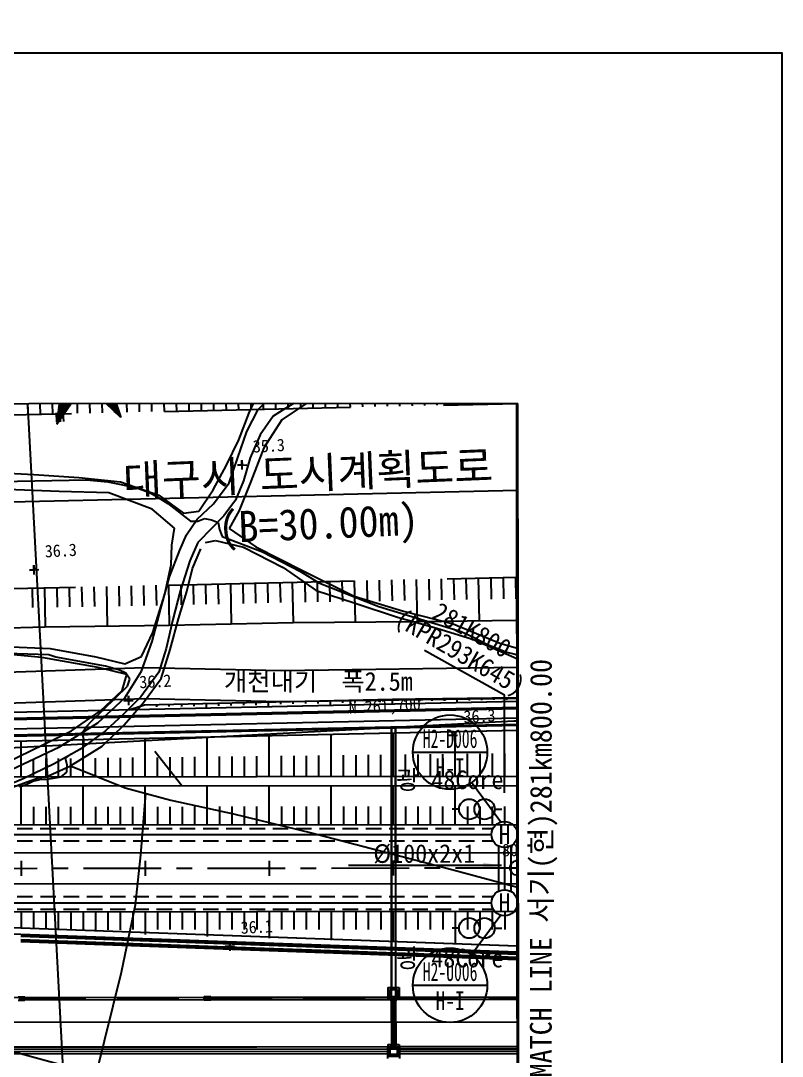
# Model space of a CAD drawing. Header units: millimetres. Extents: x 11366 to 12162, y 1103 to 1810.
# Drawn here: x 12039.1 to 12161.9, y 1457.4 to 1624.3 of the extents above; entities that cross this region are included whole.
import ezdxf
from ezdxf.enums import TextEntityAlignment as Align
from ezdxf.xclip import XClip

# ---------------------------------------------------------------- set-up
doc = ezdxf.new("R2010")
doc.units = ezdxf.units.MM
doc.header["$LTSCALE"] = 10
doc.header["$MEASUREMENT"] = 0
doc.header["$XCLIPFRAME"] = 2
for name, pattern in [('A-CENTR01', [2, 1.25, -0.25, 0.25, -0.25]), ('CENTER', [2, 1.25, -0.25, 0.25, -0.25]), ('DASHEDX2', [1.5, 1, -0.5]), ('HIDDEN', [0.375, 0.25, -0.125])]:
    doc.linetypes.add(name, pattern=pattern)
for name, color, linetype in [('TN-MACL', 6, 'A-CENTR01'), ('TN-MANH', 4, 'Continuous'), ('TN-TEXT', 3, 'Continuous'), ('TZ-BASE', 253, 'Continuous'), ('TZ-CABL', 4, 'Continuous'), ('TZ-LEAL', 1, 'Continuous'), ('TZ-MACT', 6, 'Continuous'), ('TZ-SYMB', 1, 'Continuous')]:
    doc.layers.add(name, color=color, linetype=linetype)
doc.layers.add('TX-PAPR', color=2, linetype='Continuous', plot=False)
doc.styles.add('GR', font='GulimChe.ttf')
doc.styles.get("Standard").update_dxf_attribs({"font": 'GulimChe.ttf'})
doc.linetypes.add('ZIGZAG', pattern='A,0.0001,-0.2,[131,ltypeshp.shx,S=0.2,R=0,X=-0.2,Y=0],-0.4,[131,ltypeshp.shx,S=0.2,R=180,X=0.2,Y=0],-0.2', length=0.8001)
doc.dimstyles.get("Standard").update_dxf_attribs({"dimtxt": 0.18, "dimasz": 0.18, "dimexe": 0.18, "dimexo": 0.0625, "dimgap": 0.09, "dimtad": 0, "dimtih": 1, "dimtoh": 1, "dimdec": 4, "dimzin": 0, "dimdsep": 46, "dimtxsty": 'Standard', "dimcen": 0.09, "dimadec": 0, "dimazin": 0, "dimtfac": 1, "dimtdec": 4, "dimtofl": 0, "dimtmove": 0, "dimatfit": 3, "dimfxl": 0, "dimtolj": 1, "dimtzin": 0, "dimarcsym": 0})

# ---------------------------------------------------------------- blocks, each defined once
blk = doc.blocks.new('JD-DFXGDFH6CHF')
at = {"layer": 'TZ-BASE'}
for p, q in [((617.67, 137.22), (636.25, -212.64)), ((628.35, 96.01), (625.67, 72.16)), ((628.35, 96.01), (636, 73.26)), ((625.67, 72.16), (630.19, 78.7)), ((625.81, 73.41), (630.81, 79.61)), ((625.84, 73.69), (630.57, 79.55)), ((625.87, 73.97), (630.35, 79.51)), ((625.9, 74.24), (630.13, 79.48)), ((625.93, 74.52), (629.92, 79.46)), ((625.96, 74.8), (629.72, 79.45)), ((625.99, 75.08), (629.53, 79.45)), ((626.02, 75.35), (629.34, 79.46)), ((636, 73.26), (630.19, 78.7)), ((669.79, 79.06, 34.84), (662.61, 74.74, 34.84)), ((625.78, 73.13), (629.75, 78.05)), ((633.64, 75.47), (634.78, 76.88)), ((656.7, 73.98, 35.72), (658.18, 77.05, 35.72)), ((658.16, 74.53, 34.84), (660.91, 77.31, 34.84)), ((625.74, 72.86), (628.59, 76.38)), ((633.75, 75.37), (634.83, 76.71)), ((633.86, 75.26), (634.89, 76.54)), ((633.97, 75.16), (634.95, 76.38)), ((634.08, 75.06), (635, 76.21)), ((634.19, 74.95), (635.06, 76.04)), ((634.29, 74.85), (635.12, 75.87)), ((634.4, 74.75), (635.17, 75.7)), ((634.51, 74.65), (635.23, 75.53)), ((634.62, 74.54), (635.29, 75.36)), ((634.73, 74.44), (635.34, 75.2)), ((666.41, 75.84, 36), (661.99, 72.85, 36)), ((625.58, 73.99, 35.97), (625.65, 72.54, 35.97)), ((625.71, 72.58), (627.43, 74.71)), ((626.13, 74.58, 35.97), (626.24, 72.57, 35.97)), ((626.8, 72.58, 35.97), (626.73, 74.05, 35.97)), ((634.84, 74.34), (635.4, 75.03)), ((634.95, 74.23), (635.46, 74.86)), ((635.06, 74.13), (635.51, 74.69)), ((635.17, 74.03), (635.57, 74.52)), ((635.28, 73.92), (635.63, 74.35)), ((635.39, 73.82), (635.68, 74.18)), ((635.5, 73.72), (635.74, 74.01)), ((635.61, 73.62), (635.8, 73.85)), ((635.72, 73.51), (635.85, 73.68)), ((635.83, 73.41), (635.91, 73.51)), ((655.03, 69.65, 35.72), (656.7, 73.98, 35.72)), ((656.32, 71, 34.84), (658.16, 74.53, 34.84)), ((660.56, 73.48, 34.84), (658.47, 70.47, 34.84)), ((662.61, 74.74, 34.84), (660.56, 73.48, 34.84)), ((625.68, 72.3), (626.27, 73.03)), ((635.94, 73.31), (635.97, 73.34)), ((661.99, 72.85, 36), (659.08, 68.36, 36)), ((654.88, 66.79, 34.84), (656.32, 71, 34.84)), ((658.47, 70.47, 34.84), (656.86, 66.75, 34.84)), ((653.06, 65.58, 35.72), (655.03, 69.65, 35.72)), ((653.47, 62.74, 34.84), (654.88, 66.79, 34.84)), ((659.08, 68.36, 36), (656.97, 62.91, 36)), ((650.93, 61.61, 35.72), (653.06, 65.58, 35.72)), ((654.82, 65.56, 35.35), (656.32, 65.64, 35.35)), ((655.57, 65.6, 35.35), (654.82, 65.56, 35.35)), ((655.61, 64.85, 35.35), (655.53, 66.35, 35.35)), ((655.53, 66.35, 35.35), (655.57, 65.6, 35.35)), ((656.86, 66.75, 34.84), (655.78, 63.02, 34.84)), ((615.7, 64.37, 35.72), (622, 64.08, 35.72)), ((622, 64.08, 35.72), (629.22, 63.56, 35.72)), ((629.22, 63.56, 35.72), (635.95, 62.9, 35.72)), ((616.52, 62.95, 36), (630.49, 63.19, 36)), ((630.49, 63.19, 36), (633.93, 62.9, 36)), ((633.93, 62.9, 36), (638.46, 61.97, 36)), ((635.95, 62.9, 35.72), (642.16, 60.7, 35.72)), ((638.46, 61.97, 36), (640.62, 61.14, 36)), ((650.94, 59.33, 34.84), (653.47, 62.74, 34.84)), ((655.78, 63.02, 34.84), (654.49, 59.92, 34.84)), ((656.97, 62.91, 36), (655.09, 58.27, 36)), ((283.45, 52.05), (699.95, 61.53)), ((626.07, 61.34, 36.27), (617.68, 61.63, 36.27)), ((634.07, 61.12, 36.27), (626.07, 61.34, 36.27)), ((641.07, 58.45, 36.27), (634.07, 61.12, 36.27)), ((640.62, 61.14, 36), (641.63, 60.61, 36)), ((641.63, 60.61, 36), (643.58, 59.39, 36)), ((642.16, 60.7, 35.72), (646.12, 57.81, 35.72)), ((648.62, 58.17, 35.72), (650.93, 61.61, 35.72)), ((644.69, 55.43, 36.27), (641.07, 58.45, 36.27)), ((643.58, 59.39, 36), (647.27, 56.56, 36)), ((648.33, 56.86, 34.84), (650.94, 59.33, 34.84)), ((654.49, 59.92, 34.84), (652.61, 57.41, 34.84)), ((646.12, 57.81, 35.72), (648.62, 58.17, 35.72)), ((646.6, 54.32, 34.84), (648.33, 56.86, 34.84)), ((648.42, 56.53, 36), (649.51, 56.95, 36)), ((649.51, 56.95, 36), (650.66, 56.73, 36)), ((652.61, 57.41, 34.84), (650.74, 55.47, 34.84)), ((655.09, 58.27, 36), (653.49, 55.35, 36)), ((644.26, 52.67, 36.27), (644.69, 55.43, 36.27)), ((647.27, 56.56, 36), (648.42, 56.53, 36)), ((650.74, 55.47, 34.84), (648.43, 53.1, 34.84)), ((650.66, 56.73, 36), (651.74, 56.31, 36)), ((651.74, 56.31, 36), (651.93, 55.18, 36)), ((651.93, 55.18, 36), (652.36, 54.09, 36)), ((653.49, 55.35, 36), (657.79, 52.39, 36)), ((645.51, 51.88, 34.84), (646.6, 54.32, 34.84)), ((649.69, 53.07, 36.56), (651.28, 53.44, 36.56)), ((651.28, 53.44, 36.56), (655.82, 52.32, 36.56)), ((652.36, 54.09, 36), (658.85, 51.6, 36)), ((643.89, 47.55, 34.84), (645.51, 51.88, 34.84)), ((644.12, 49.47, 36.27), (644.26, 52.67, 36.27)), ((648.43, 53.1, 34.84), (647.14, 50.12, 34.84)), ((647.57, 48.91, 36.56), (648.93, 52.09, 36.56)), ((655.82, 52.32, 36.56), (662.22, 49.06, 36.56)), ((657.79, 52.39, 36), (665.29, 48.57, 36)), ((647.14, 50.12, 34.84), (645.61, 45.26, 34.84)), ((658.85, 51.6, 36), (664.99, 48.4, 36)), ((621.27, 48.65, 36.3), (622.77, 48.73, 36.3)), ((622.02, 48.69, 36.3), (621.27, 48.65, 36.3)), ((622.06, 47.94, 36.3), (621.98, 49.44, 36.3)), ((621.98, 49.44, 36.3), (622.02, 48.69, 36.3)), ((643.12, 44.78, 36.27), (644.12, 49.47, 36.27)), ((646.68, 45.19, 36.56), (647.57, 48.91, 36.56)), ((662.22, 49.06, 36.56), (667.51, 45.34, 36.56)), ((665.29, 48.57, 36), (673.64, 44.47, 36)), ((642.48, 42.47, 34.84), (643.89, 47.55, 34.84)), ((664.99, 48.4, 36), (667.96, 46.61, 36)), ((645.61, 45.26, 34.84), (644.42, 40.68, 34.84)), ((645.33, 40.79, 36.56), (646.68, 45.19, 36.56)), ((667.51, 45.34, 36.56), (673.79, 43.33, 36.56)), ((667.96, 46.61, 36), (677.63, 42.76, 36)), ((641.15, 38.61, 36.27), (643.12, 44.78, 36.27)), ((673.64, 44.47, 36), (681.62, 42, 36)), ((641.09, 37.12, 34.84), (642.48, 42.47, 34.84)), ((673.79, 43.33, 36.56), (680.66, 41.08, 36.56)), ((677.63, 42.76, 36), (690.88, 38.74, 36)), ((681.62, 42, 36), (689.61, 39.98, 36)), ((644.42, 40.68, 34.84), (643.34, 35.99, 34.84)), ((643.96, 35.83, 36.56), (645.33, 40.79, 36.56)), ((680.66, 41.08, 36.56), (686.97, 39.31, 36.56)), ((639.35, 34.7, 36.27), (641.15, 38.61, 36.27)), ((686.97, 39.31, 36.56), (692.72, 37.51, 36.56)), ((689.61, 39.98, 36), (697.16, 36.84, 36)), ((690.88, 38.74, 36), (693.01, 37.79, 36)), ((639.37, 32.37, 34.84), (641.09, 37.12, 34.84)), ((692.72, 37.51, 36.56), (699.42, 34.6, 36.56)), ((693.01, 37.79, 36), (695.04, 36.69, 36)), ((697.16, 36.84, 36), (699.42, 36.22, 36)), ((623.25, 34.53, 35.59), (614.92, 35.36, 35.59)), ((624.42, 34.96, 36), (615.26, 35.25, 36)), ((617.16, 36.32, 36.27), (624.6, 36.03, 36.27)), ((624.6, 36.03, 36.27), (631.97, 34.68, 36.27)), ((643.34, 35.99, 34.84), (642.12, 32.21, 34.84)), ((642.5, 31.16, 36.56), (643.96, 35.83, 36.56)), ((695.04, 36.69, 36), (698.28, 35.44, 36)), ((698.28, 35.44, 36), (699.42, 35.13, 36)), ((699.42, 36.22, 36), (699.97, 36.06, 36)), ((699.42, 35.13, 36), (699.97, 34.98, 36)), ((632.34, 32.94, 35.59), (623.25, 34.53, 35.59)), ((625.53, 34.62, 36), (624.42, 34.96, 36)), ((633.55, 33.14, 36), (625.53, 34.62, 36)), ((631.97, 34.68, 36.27), (636.66, 33.53, 36.27)), ((636.66, 33.53, 36.27), (639.35, 34.7, 36.27)), ((699.42, 34.6, 36.56), (699.73, 34.47, 36.56)), ((699.73, 34.47, 36.56), (699.97, 34.42, 36.56)), ((636.99, 31.83, 35.59), (632.34, 32.94, 35.59)), ((635.78, 32.5, 36), (633.55, 33.14, 36)), ((636.83, 32.01, 36), (635.78, 32.5, 36)), ((636.21, 29.24, 35.59), (636.99, 31.83, 35.59)), ((636.68, 28.04, 34.84), (639.37, 32.37, 34.84)), ((637.48, 31.04, 36), (636.83, 32.01, 36)), ((642.12, 32.21, 34.84), (639.26, 28.22, 34.84)), ((637.1, 29.96, 36), (637.48, 31.04, 36)), ((639.68, 27.28, 36.56), (642.5, 31.16, 36.56)), ((631.26, 24.29, 36), (637.1, 29.96, 36)), ((632.72, 25.95, 35.59), (636.21, 29.24, 35.59)), ((481.15, 22.79), (699.98, 27.53)), ((481.15, 22.8), (699.95, 27.53)), ((632.3, 24.03, 34.84), (636.68, 28.04, 34.84)), ((639.26, 28.22, 34.84), (636.4, 25.37, 34.84)), ((636.52, 27.57, 36.17), (638.02, 27.65, 36.17)), ((637.27, 27.61, 36.17), (636.52, 27.57, 36.17)), ((636.54, 23.7, 36.56), (639.68, 27.28, 36.56)), ((637.31, 26.86, 36.17), (637.23, 28.36, 36.17)), ((637.23, 28.36, 36.17), (637.27, 27.61, 36.17)), ((639.83, 26.87), (637.65, 26.16)), ((639.83, 26.86), (637.65, 26.16)), ((679.83, 27.79), (639.83, 26.86)), ((679.83, 27.79), (639.83, 26.87)), ((641.83, 26.59), (641.83, 26.91)), ((641.83, 26.59), (641.83, 26.91)), ((643.83, 26.63), (643.83, 26.96)), ((643.83, 26.63), (643.83, 26.96)), ((645.83, 26.67), (645.83, 27)), ((645.83, 26.67), (645.83, 27)), ((647.83, 26.7), (647.83, 27.05)), ((647.83, 26.71), (647.83, 27.05)), ((649.83, 26.44), (649.83, 27.1)), ((649.83, 26.44), (649.83, 27.09)), ((651.83, 26.78), (651.83, 27.14)), ((651.83, 26.78), (651.83, 27.14)), ((653.83, 26.82), (653.83, 27.19)), ((653.83, 26.82), (653.83, 27.19)), ((655.83, 26.86), (655.83, 27.24)), ((655.83, 26.85), (655.83, 27.23)), ((657.83, 26.89), (657.83, 27.28)), ((657.83, 26.89), (657.83, 27.28)), ((659.83, 26.66), (659.83, 27.33)), ((659.83, 26.66), (659.83, 27.33)), ((661.83, 27.05), (661.83, 27.37)), ((661.83, 27.05), (661.83, 27.37)), ((663.83, 27.09), (663.83, 27.42)), ((663.83, 27.09), (663.83, 27.42)), ((665.83, 27.13), (665.83, 27.47)), ((665.83, 27.13), (665.83, 27.46)), ((667.83, 27.16), (667.83, 27.51)), ((667.83, 27.17), (667.83, 27.51)), ((669.83, 26.9), (669.83, 27.56)), ((669.83, 26.91), (669.83, 27.56)), ((671.83, 27.24), (671.83, 27.6)), ((671.83, 27.24), (671.83, 27.6)), ((673.83, 27.28), (673.83, 27.65)), ((673.83, 27.28), (673.83, 27.65)), ((675.83, 27.32), (675.83, 27.7)), ((675.83, 27.32), (675.83, 27.69)), ((677.83, 27.35), (677.83, 27.74)), ((677.83, 27.36), (677.83, 27.74)), ((699.95, 28.03), (679.83, 27.79)), ((699.98, 28.02), (679.83, 27.79)), ((679.83, 27.09), (679.83, 27.79)), ((679.83, 27.09), (679.83, 27.79)), ((681.83, 27.47), (681.83, 27.79)), ((681.83, 27.47), (681.83, 27.79)), ((684.24, 27.51), (684.25, 27.84)), ((684.24, 27.51), (684.25, 27.84)), ((686.24, 27.55), (686.25, 27.86)), ((686.24, 27.55), (686.25, 27.86)), ((688.24, 27.58), (688.25, 27.89)), ((688.25, 27.58), (688.25, 27.89)), ((690.24, 27.32), (690.25, 27.91)), ((690.24, 27.32), (690.25, 27.91)), ((692.25, 27.65), (692.25, 27.94)), ((692.25, 27.65), (692.25, 27.93)), ((694.25, 27.68), (694.25, 27.96)), ((694.25, 27.68), (694.25, 27.96)), ((696.25, 27.71), (696.25, 27.98)), ((696.25, 27.72), (696.25, 27.98)), ((698.25, 27.75), (698.25, 28)), ((699.98, 28.03), (699.95, 28.03)), ((699.95, 27.53), (699.98, 27.53)), ((628.05, 22.76, 35.59), (632.72, 25.95, 35.59)), ((636.4, 25.37, 34.84), (633.53, 22.74, 34.84)), ((699.42, 24.27), (0.01, -12.87)), ((439.96, 19.21), (699.95, 24.83)), ((626.13, 20.17, 34.84), (632.3, 24.03, 34.84)), ((629.85, 22.45, 36), (630.5, 23.43, 36)), ((630.5, 23.43, 36), (631.26, 24.29, 36)), ((632.98, 20.28, 36.56), (636.54, 23.7, 36.56)), ((699.98, 24.3), (699.42, 24.27)), ((699.95, 24.83), (699.98, 24.83)), ((621.43, 19.5, 35.59), (628.05, 22.76, 35.59)), ((633.53, 22.74, 34.84), (629.42, 19.73, 34.84)), ((630.04, 21.31, 36), (629.85, 22.45, 36)), ((649.95, 15.36), (649.95, 21.75)), ((649.95, 15.35), (649.95, 21.74)), ((659.95, 15.36), (659.94, 21.96)), ((659.95, 15.36), (659.95, 21.96)), ((669.95, 15.37), (669.94, 22.18)), ((669.95, 15.37), (669.95, 22.18)), ((679.95, 15.38), (679.94, 22.39)), ((679.95, 15.38), (679.95, 22.39)), ((688.8, 21.96, 36.34), (690.29, 22.04, 36.34)), ((689.54, 22, 36.34), (688.8, 21.96, 36.34)), ((689.58, 21.25, 36.34), (689.51, 22.75, 36.34)), ((689.51, 22.75, 36.34), (689.54, 22, 36.34)), ((689.95, 15.39), (689.94, 22.61)), ((689.95, 15.39), (689.95, 22.61)), ((699.95, 15.4), (699.94, 22.82)), ((699.95, 15.4), (699.95, 22.83)), ((699.95, 15.4), (699.95, 22.83)), ((617.23, 15.94, 34.84), (626.13, 20.17, 34.84)), ((619.95, 15.33), (619.95, 21.1)), ((619.95, 15.33), (619.95, 21.09)), ((627.88, 17.08, 36.56), (632.98, 20.28, 36.56)), ((628.04, 19.03, 36), (630.05, 20.17, 36)), ((629.95, 15.33), (629.95, 21.31)), ((629.95, 15.34), (629.95, 21.31)), ((630.05, 20.17, 36), (630.04, 21.31, 36)), ((639.95, 15.34), (639.95, 21.53)), ((639.95, 15.35), (639.95, 21.53)), ((613.65, 15.73, 35.59), (621.43, 19.5, 35.59)), ((629.42, 19.73, 34.84), (625.28, 17.4, 34.84)), ((627.11, 18.34, 36), (628.04, 19.03, 36)), ((633.95, 15.34), (633.95, 18.37)), ((633.95, 15.34), (633.95, 18.37)), ((635.95, 15.34), (635.95, 18.39)), ((635.95, 15.34), (635.95, 18.39)), ((637.95, 15.34), (637.95, 18.42)), ((637.95, 15.34), (637.95, 18.41)), ((645.84, 13.89), (641.52, 19.41)), ((641.95, 15.35), (641.95, 18.46)), ((641.95, 15.35), (641.95, 18.46)), ((643.95, 15.35), (643.95, 18.48)), ((643.95, 15.35), (643.95, 18.48)), ((645.95, 15.35), (645.95, 18.51)), ((645.95, 15.35), (645.95, 18.5)), ((647.95, 15.35), (647.95, 18.53)), ((647.95, 15.35), (647.95, 18.53)), ((651.95, 15.35), (651.95, 18.57)), ((651.95, 15.36), (651.95, 18.57)), ((653.95, 15.36), (653.95, 18.6)), ((653.95, 15.36), (653.95, 18.59)), ((655.95, 15.36), (655.95, 18.62)), ((655.95, 15.36), (655.95, 18.62)), ((657.95, 15.36), (657.95, 18.64)), ((657.95, 15.36), (657.95, 18.64)), ((661.95, 15.37), (661.95, 18.69)), ((661.95, 15.36), (661.95, 18.68)), ((663.95, 15.37), (663.95, 18.71)), ((663.95, 15.37), (663.95, 18.71)), ((665.95, 15.37), (665.95, 18.73)), ((665.95, 15.37), (665.95, 18.73)), ((667.95, 15.37), (667.95, 18.75)), ((667.95, 15.37), (667.95, 18.75)), ((671.95, 15.37), (671.95, 18.8)), ((671.95, 15.38), (671.95, 18.8)), ((673.95, 15.37), (673.95, 18.82)), ((673.95, 15.38), (673.95, 18.82)), ((675.95, 15.38), (675.95, 18.84)), ((675.95, 15.38), (675.95, 18.84)), ((677.95, 15.38), (677.95, 18.87)), ((677.95, 15.38), (677.95, 18.86)), ((681.95, 15.38), (681.95, 18.91)), ((681.95, 15.38), (681.95, 18.91)), ((683.95, 15.38), (683.95, 18.93)), ((683.95, 15.39), (683.95, 18.93)), ((685.95, 15.39), (685.95, 18.96)), ((685.95, 15.39), (685.95, 18.95)), ((687.95, 15.39), (687.95, 18.98)), ((687.95, 15.39), (687.95, 18.98)), ((691.95, 15.39), (691.95, 19.02)), ((691.95, 15.39), (691.95, 19.02)), ((693.95, 15.4), (693.95, 19.05)), ((693.95, 15.39), (693.95, 19.04)), ((695.95, 15.39), (695.95, 19.07)), ((695.95, 15.4), (695.95, 19.07)), ((697.95, 15.4), (697.95, 19.09)), ((697.95, 15.4), (697.95, 19.09)), ((625.28, 17.4, 34.84), (620.27, 15, 34.84)), ((621.95, 15.33), (621.95, 18.24)), ((621.95, 15.33), (621.95, 18.23)), ((623.88, 15.29, 36.56), (627.88, 17.08, 36.56)), ((623.95, 15.33), (623.95, 18.26)), ((623.95, 15.33), (623.95, 18.26)), ((625.95, 15.33), (625.95, 18.28)), ((625.95, 15.33), (625.95, 18.28)), ((627.38, 17.21, 36), (627.11, 18.34, 36)), ((627.28, 16.06, 36), (627.38, 17.21, 36)), ((627.88, 17.08, 36.56), (636.74, 13.53, 36.56)), ((627.95, 15.33), (627.95, 18.3)), ((627.95, 15.34), (627.95, 18.3)), ((631.95, 15.34), (631.95, 18.35)), ((631.95, 15.34), (631.95, 18.35)), ((618.68, 13.72, 36.56), (622.66, 15.16, 36.56)), ((622.66, 15.16, 36.56), (623.88, 15.29, 36.56)), ((624.12, 14.92, 36), (626.39, 15.31, 36)), ((626.39, 15.31, 36), (627.28, 16.06, 36)), ((620.27, 15, 34.84), (614.42, 12.56, 34.84)), ((619.67, 13.68, 36), (620.76, 14.1, 36)), ((619.96, 7.57), (619.95, 13.87)), ((619.96, 7.57), (619.95, 13.87)), ((620.76, 14.1, 36), (621.81, 14.6, 36)), ((621.81, 14.6, 36), (622.94, 14.87, 36)), ((622.94, 14.87, 36), (624.12, 14.92, 36)), ((629.96, 7.58), (629.95, 13.88)), ((629.96, 7.57), (629.95, 13.87)), ((636.74, 13.53, 36.56), (644.09, 11.53, 36.56)), ((639.96, 7.59), (639.95, 13.89)), ((639.96, 7.58), (639.95, 13.88)), ((649.96, 7.6), (649.95, 13.9)), ((649.96, 7.59), (649.95, 13.89)), ((659.96, 7.6), (659.95, 13.9)), ((659.96, 7.6), (659.95, 13.9)), ((669.96, 7.61), (669.95, 13.91)), ((669.96, 7.61), (669.95, 13.91)), ((679.96, 7.62), (679.95, 13.92)), ((679.96, 7.62), (679.95, 13.92)), ((689.96, 7.63), (689.95, 13.93)), ((689.96, 7.63), (689.95, 13.93)), ((699.96, 7.64), (699.95, 13.94)), ((699.96, 7.64), (699.95, 13.94)), ((699.96, 7.64), (699.95, 13.94)), ((639.25, 2.74, 36.54), (640.03, 12.64, 36.54)), ((621.96, 7.57), (621.96, 10.48)), ((621.96, 7.57), (621.96, 10.48)), ((623.96, 7.57), (623.96, 10.48)), ((623.96, 7.57), (623.96, 10.48)), ((625.96, 7.57), (625.96, 10.49)), ((625.96, 7.57), (625.96, 10.48)), ((627.96, 7.58), (627.96, 10.49)), ((627.96, 7.57), (627.96, 10.48)), ((631.96, 7.58), (631.96, 10.49)), ((631.96, 7.58), (631.96, 10.49)), ((633.96, 7.58), (633.96, 10.49)), ((633.96, 7.58), (633.96, 10.49)), ((635.96, 7.58), (635.96, 10.49)), ((635.96, 7.58), (635.96, 10.49)), ((637.96, 7.58), (637.96, 10.5)), ((637.96, 7.58), (637.96, 10.49)), ((641.96, 7.59), (641.96, 10.5)), ((641.96, 7.59), (641.96, 10.5)), ((643.96, 7.59), (643.96, 10.5)), ((643.96, 7.59), (643.96, 10.5)), ((644.09, 11.53, 36.56), (654.19, 9.33, 36.56)), ((645.96, 7.59), (645.96, 10.5)), ((645.96, 7.59), (645.96, 10.5)), ((647.96, 7.59), (647.96, 10.51)), ((647.96, 7.59), (647.96, 10.5)), ((651.96, 7.59), (651.96, 10.51)), ((651.96, 7.6), (651.96, 10.51)), ((653.96, 7.6), (653.96, 10.51)), ((653.96, 7.6), (653.96, 10.51)), ((655.96, 7.6), (655.96, 10.51)), ((655.96, 7.6), (655.96, 10.51)), ((657.96, 7.6), (657.96, 10.51)), ((657.96, 7.6), (657.96, 10.51)), ((661.96, 7.6), (661.96, 10.52)), ((661.96, 7.61), (661.96, 10.52)), ((663.96, 7.61), (663.96, 10.52)), ((663.96, 7.61), (663.96, 10.52)), ((665.96, 7.61), (665.96, 10.52)), ((665.96, 7.61), (665.96, 10.52)), ((667.96, 7.61), (667.96, 10.52)), ((667.96, 7.61), (667.96, 10.52)), ((671.96, 7.62), (671.96, 10.53)), ((671.96, 7.61), (671.96, 10.52)), ((673.96, 7.61), (673.96, 10.53)), ((673.96, 7.62), (673.96, 10.53)), ((675.96, 7.62), (675.96, 10.53)), ((675.96, 7.62), (675.96, 10.53)), ((677.96, 7.62), (677.96, 10.53)), ((677.96, 7.62), (677.96, 10.53)), ((681.96, 7.62), (681.96, 10.54)), ((681.96, 7.62), (681.96, 10.53)), ((683.96, 7.62), (683.96, 10.54)), ((683.96, 7.63), (683.96, 10.54)), ((685.96, 7.63), (685.96, 10.54)), ((685.96, 7.63), (685.96, 10.54)), ((687.96, 7.63), (687.96, 10.54)), ((687.96, 7.63), (687.96, 10.54)), ((691.96, 7.63), (691.96, 10.55)), ((691.96, 7.63), (691.96, 10.54)), ((693.96, 7.64), (693.96, 10.55)), ((693.96, 7.63), (693.96, 10.54)), ((695.96, 7.63), (695.96, 10.55)), ((695.96, 7.64), (695.96, 10.55)), ((697.96, 7.64), (697.96, 10.55)), ((697.96, 7.64), (697.96, 10.55)), ((654.19, 9.33, 36.56), (666.76, 6.31, 36.56)), ((666.76, 6.31, 36.56), (678.69, 3.19, 36.56)), ((498.8, 2.94), (698.8, 3.12)), ((607.07, 3.04), (700, 3.13)), ((620, -0.64), (620, 1.76)), ((620, -0.65), (620, 1.75)), ((638.38, -5.33, 36.54), (639.25, 2.74, 36.54)), ((640, -0.62), (640, 1.78)), ((640, -0.63), (640, 1.77)), ((660, -0.6), (660, 1.8)), ((660, -0.62), (660, 1.78)), ((678.69, 3.19, 36.56), (689.39, 0.36, 36.56)), ((680, -0.58), (680, 1.82)), ((680, -0.6), (680, 1.8)), ((689.39, 0.36, 36.56), (699.42, -2.29, 36.56)), ((498.8, -2.06), (698.8, -1.88)), ((609.47, -1.96), (700, -1.87)), ((699.42, -2.29, 36.56), (700, -2.45, 36.56)), ((619.98, -9.11), (619.98, -6.43)), ((619.98, -9.1), (619.98, -6.43)), ((621.98, -9.18), (621.98, -6.43)), ((621.98, -9.18), (621.98, -6.43)), ((623.98, -9.25), (623.98, -6.43)), ((623.98, -9.25), (623.98, -6.43)), ((625.98, -9.34), (625.98, -6.43)), ((625.98, -9.33), (625.98, -6.43)), ((627.98, -9.33), (627.98, -6.42)), ((627.98, -9.33), (627.98, -6.43)), ((629.98, -9.46), (629.98, -6.42)), ((629.98, -9.46), (629.98, -6.43)), ((631.98, -9.33), (631.98, -6.42)), ((631.98, -9.33), (631.98, -6.42)), ((633.98, -9.33), (633.98, -6.42)), ((633.98, -9.33), (633.98, -6.42)), ((635.98, -9.33), (635.98, -6.42)), ((635.98, -9.32), (635.98, -6.42)), ((636.13, -16.16, 36.54), (638.38, -5.33, 36.54)), ((637.98, -9.32), (637.98, -6.42)), ((637.98, -9.32), (637.98, -6.42)), ((639.98, -10.11), (639.98, -6.41)), ((639.98, -10.11), (639.98, -6.42)), ((641.98, -9.32), (641.98, -6.41)), ((641.98, -9.32), (641.98, -6.41)), ((643.98, -9.32), (643.98, -6.41)), ((643.98, -9.32), (643.98, -6.41)), ((645.98, -9.32), (645.98, -6.41)), ((645.98, -9.31), (645.98, -6.41)), ((647.98, -9.32), (647.98, -6.41)), ((647.98, -9.31), (647.98, -6.41)), ((649.98, -10.4), (649.98, -6.4)), ((649.98, -10.41), (649.98, -6.41)), ((651.98, -9.31), (651.98, -6.4)), ((651.98, -9.31), (651.98, -6.41)), ((653.98, -9.31), (653.98, -6.4)), ((653.98, -9.31), (653.98, -6.4)), ((655.98, -9.31), (655.98, -6.4)), ((655.98, -9.31), (655.98, -6.4)), ((657.98, -9.31), (657.98, -6.4)), ((657.98, -9.3), (657.98, -6.4)), ((659.98, -10.7), (659.98, -6.4)), ((659.98, -10.7), (659.98, -6.4)), ((661.98, -9.3), (661.98, -6.39)), ((661.98, -9.3), (661.98, -6.4)), ((663.98, -9.3), (663.98, -6.39)), ((663.98, -9.3), (663.98, -6.39)), ((665.98, -9.3), (665.98, -6.39)), ((665.98, -9.3), (665.98, -6.39)), ((667.98, -9.3), (667.98, -6.39)), ((667.98, -9.3), (667.98, -6.39)), ((669.98, -10.99), (669.98, -6.39)), ((669.98, -10.99), (669.98, -6.39)), ((671.98, -9.29), (671.98, -6.38)), ((671.98, -9.29), (671.98, -6.39)), ((673.98, -9.29), (673.98, -6.38)), ((673.98, -9.29), (673.98, -6.39)), ((675.98, -9.29), (675.98, -6.38)), ((675.98, -9.29), (675.98, -6.38)), ((677.98, -9.29), (677.98, -6.38)), ((677.98, -9.29), (677.98, -6.38)), ((679.98, -11.29), (679.98, -6.38)), ((679.98, -11.28), (679.98, -6.38)), ((681.98, -9.29), (681.98, -6.38)), ((681.98, -9.28), (681.98, -6.38)), ((683.98, -9.28), (683.98, -6.37)), ((683.98, -9.28), (683.98, -6.38)), ((685.98, -9.28), (685.98, -6.37)), ((685.98, -9.28), (685.98, -6.37)), ((687.98, -9.28), (687.98, -6.37)), ((687.98, -9.28), (687.98, -6.37)), ((689.98, -11.58), (689.98, -6.37)), ((689.98, -11.58), (689.98, -6.37)), ((691.98, -9.28), (691.98, -6.37)), ((691.98, -9.27), (691.98, -6.37)), ((693.98, -9.27), (693.98, -6.36)), ((693.98, -9.27), (693.98, -6.37)), ((695.98, -9.27), (695.98, -6.36)), ((695.98, -9.27), (695.98, -6.37)), ((697.98, -9.27), (697.98, -6.36)), ((697.98, -9.27), (697.98, -6.36)), ((699.98, -11.87), (699.98, -6.36)), ((699.98, -11.87), (699.98, -6.36)), ((699.98, -11.87), (699.98, -6.36)), ((619.87, -10.1), (539.87, -8.01)), ((619.87, -10.1), (539.87, -8.01)), ((700.01, -11.96), (619.87, -9.1)), ((699.95, -11.96), (619.87, -9.1)), ((700.01, -12.96), (619.87, -10.1)), ((699.95, -12.96), (619.87, -10.1)), ((700.01, -13.16), (619.87, -10.3)), ((699.95, -13.16), (619.87, -10.3)), ((700.01, -13.32), (619.87, -10.45)), ((699.95, -13.31), (619.87, -10.45)), ((700.01, -13.82), (619.87, -10.95)), ((699.95, -13.81), (619.87, -10.95)), ((700.01, -13.97), (619.87, -11.1)), ((699.95, -13.96), (619.87, -11.1)), ((700.01, -14.17), (619.87, -11.3)), ((699.95, -14.16), (619.87, -11.3)), ((653.64, -12.73, 36.13), (653.57, -11.23, 36.13)), ((653.57, -11.23, 36.13), (653.6, -11.98, 36.13)), ((652.86, -12.02, 36.13), (654.35, -11.94, 36.13)), ((653.6, -11.98, 36.13), (652.86, -12.02, 36.13)), ((700.01, -11.96), (699.95, -11.96)), ((700.01, -12.96), (699.95, -12.96)), ((700.01, -13.16), (699.95, -13.16)), ((700.01, -13.31), (699.95, -13.31)), ((700.01, -13.81), (699.95, -13.81)), ((700.01, -13.96), (699.95, -13.96)), ((700.01, -14.16), (699.95, -14.16)), ((632.01, -32.69, 36.54), (636.13, -16.16, 36.54)), ((0.02, -20.81), (700.02, -20.17)), ((2.03, -20.81), (699.95, -20.16)), ((620.39, -20.26), (649.59, -20.23)), ((620.39, -20.62), (649.59, -20.59)), ((650.4, -20.23), (679.59, -20.21)), ((650.4, -20.59), (679.59, -20.57)), ((680.39, -20.21), (700.02, -20.19)), ((680.39, -20.57), (700.02, -20.55)), ((699.95, -20.16), (700.02, -20.16)), ((0.15, -24.81), (700.02, -24.17)), ((2.03, -24.81), (699.95, -24.16)), ((699.95, -24.16), (700.02, -24.16)), ((632.01, -32.69, 37.2), (608.99, -26.34, 37.2)), ((2.03, -28.81), (700.03, -28.17)), ((2.04, -28.81), (699.95, -28.16)), ((699.95, -28.16), (700.03, -28.16))]:
    blk.add_line(p, q, dxfattribs=at)
at = {"layer": 'TZ-BASE', "linetype": 'DASHEDX2'}
for p, q in [((663.04, 74.69), (662.91, 80.29)), ((663.04, 74.69), (662.91, 80.29)), ((673.04, 74.92), (672.91, 80.52)), ((683.03, 75.15), (682.91, 80.75)), ((683.03, 75.15), (682.91, 80.75)), ((693.03, 75.37), (692.9, 81.02)), ((623.05, 73.78), (622.93, 78.88)), ((623.05, 73.78), (622.93, 78.88)), ((633.05, 74.01), (632.93, 79.26)), ((643.04, 74.24), (642.92, 79.64)), ((643.04, 74.24), (642.92, 79.64)), ((653.04, 74.46), (652.92, 79.96)), ((639.04, 74.15), (638.98, 76.82)), ((641.04, 74.19), (640.98, 76.88)), ((645.04, 74.28), (644.98, 76.99)), ((647.04, 74.33), (646.98, 77.05)), ((649.04, 74.37), (648.98, 77.1)), ((651.04, 74.42), (650.98, 77.16)), ((655.04, 74.51), (654.98, 77.27)), ((657.04, 74.56), (656.98, 77.32)), ((659.04, 74.6), (658.98, 77.38)), ((661.04, 74.65), (660.97, 77.44)), ((665.04, 74.74), (664.97, 77.54)), ((667.04, 74.78), (666.97, 77.58)), ((669.04, 74.83), (668.97, 77.63)), ((671.04, 74.87), (670.97, 77.67)), ((675.03, 74.96), (674.97, 77.76)), ((677.03, 75.01), (676.97, 77.81)), ((679.03, 75.06), (678.97, 77.86)), ((681.03, 75.1), (680.97, 77.9)), ((685.03, 75.19), (684.97, 78)), ((687.03, 75.24), (686.97, 78.05)), ((689.03, 75.28), (688.97, 78.1)), ((691.03, 75.33), (690.97, 78.15)), ((695.03, 75.42), (694.97, 78.25)), ((697.03, 75.47), (696.96, 78.3)), ((699.03, 75.51), (698.96, 78.35)), ((621.05, 73.74), (620.99, 76.29)), ((625.05, 73.83), (624.99, 76.39)), ((627.05, 73.87), (626.99, 76.45)), ((629.05, 73.92), (628.99, 76.51)), ((631.05, 73.96), (630.99, 76.57)), ((635.04, 74.06), (634.98, 76.69)), ((637.04, 74.1), (636.98, 76.76)), ((667.67, 46.79), (667.75, 43.51)), ((669.67, 46.84), (669.75, 43.54)), ((671.67, 46.88), (671.75, 43.57)), ((673.67, 46.93), (673.82, 40.28)), ((675.67, 46.97), (675.75, 43.63)), ((677.67, 47.02), (677.75, 43.66)), ((679.67, 47.06), (679.75, 43.69)), ((681.67, 47.11), (681.75, 43.72)), ((683.67, 47.15), (683.82, 40.36)), ((683.67, 47.15), (683.82, 40.36)), ((685.67, 47.2), (685.75, 43.79)), ((687.67, 47.25), (687.75, 43.83)), ((689.67, 47.29), (689.75, 43.86)), ((691.67, 47.34), (691.75, 43.9)), ((693.67, 47.38), (693.82, 40.48)), ((695.67, 47.43), (695.74, 43.97)), ((697.67, 47.47), (697.74, 44)), ((699.67, 47.52), (699.74, 44.04)), ((621.69, 45.74), (621.76, 42.59)), ((623.68, 45.79), (623.83, 39.49)), ((623.68, 45.79), (623.83, 39.49)), ((625.68, 45.84), (625.76, 42.68)), ((627.68, 45.88), (627.76, 42.71)), ((629.68, 45.93), (629.76, 42.75)), ((631.68, 45.97), (631.76, 42.78)), ((633.68, 46.02), (633.83, 39.62)), ((635.68, 46.06), (635.75, 42.85)), ((637.68, 46.11), (637.75, 42.89)), ((639.68, 46.15), (639.75, 42.92)), ((641.68, 46.2), (641.75, 42.96)), ((643.68, 46.24), (643.83, 39.75)), ((643.68, 46.24), (643.83, 39.75)), ((645.68, 46.29), (645.75, 43.04)), ((647.68, 46.34), (647.75, 43.09)), ((649.68, 46.38), (649.75, 43.13)), ((651.68, 46.43), (651.75, 43.18)), ((653.68, 46.47), (653.82, 39.97)), ((655.68, 46.52), (655.75, 43.27)), ((657.68, 46.56), (657.75, 43.31)), ((659.68, 46.61), (659.75, 43.36)), ((661.67, 46.65), (661.75, 43.4)), ((663.67, 46.7), (663.82, 40.2)), ((663.67, 46.7), (663.82, 40.2)), ((665.67, 46.74), (665.75, 43.48)), ((620.39, -20.29), (649.59, -20.26)), ((620.39, -20.59), (649.59, -20.56)), ((650.4, -20.26), (679.59, -20.24)), ((650.4, -20.56), (679.59, -20.54)), ((680.39, -20.24), (700.02, -20.22)), ((680.39, -20.54), (700.02, -20.52))]:
    blk.add_line(p, q, dxfattribs=at)
at = {"layer": 'TZ-BASE', "linetype": 'DASHEDX2', "ltscale": 3}
for p, q in [((283.14, 66.05), (699.95, 75.53)), ((283.77, 38.06), (699.95, 47.52)), ((643.83, 39.75), (663.82, 40.2)), ((663.82, 40.2), (683.82, 40.36)), ((683.82, 40.36), (699.95, 40.56)), ((603.83, 39.04), (623.83, 39.49)), ((623.83, 39.49), (643.83, 39.75))]:
    blk.add_line(p, q, dxfattribs=at)
at = {"layer": 'TZ-BASE', "linetype": 'ByBlock'}
for p, q in [((526.89, 29.12), (639.83, 32.96, 34.11)), ((639.83, 32.96, 34.11), (661.86, 32.44, 34.11)), ((661.86, 32.44, 34.11), (699.97, 33.01, 34.11)), ((526.89, 24.12), (639.83, 27.96, 34.11)), ((639.83, 27.96, 34.11), (661.86, 27.44, 34.11)), ((661.86, 27.44, 34.11), (699.98, 28.01, 34.11))]:
    blk.add_line(p, q, dxfattribs=at)
at = {"layer": 'TZ-BASE', "linetype": 'Continuous'}
for p, q in [((479.95, 21.57), (699.98, 26.33)), ((479.95, 21.57), (699.95, 26.33)), ((480.15, 21.77), (699.98, 26.53)), ((480.15, 21.78), (699.95, 26.53)), ((699.95, 26.53), (699.98, 26.53)), ((699.95, 26.33), (699.98, 26.33)), ((439.95, 18.2), (699.98, 23.83)), ((439.95, 18.21), (699.95, 23.83)), ((439.96, 18), (699.98, 23.63)), ((439.96, 18.01), (699.95, 23.63)), ((679.6, 23.38), (679.64, -20.24)), ((680.25, 23.4), (680.29, -20.24)), ((680.3, 23.4), (680.34, -20.24)), ((699.95, 23.83), (699.98, 23.83)), ((699.95, 23.63), (699.98, 23.63)), ((440, 17.2), (699.98, 22.83)), ((440, 17.21), (699.95, 22.83)), ((679.65, 23.33), (679.69, -18.98)), ((699.95, 22.83), (699.98, 22.83)), ((483.7, 15.2), (699.99, 15.4)), ((483.7, 15.21), (699.95, 15.4)), ((699.95, 15.4), (699.99, 15.4)), ((483.52, 13.74), (699.99, 13.94)), ((483.53, 13.75), (699.95, 13.94)), ((699.95, 13.94), (699.99, 13.94)), ((299.96, 7.28), (699.99, 7.64)), ((299.97, 7.28), (699.95, 7.64)), ((699.95, 7.64), (699.99, 7.64)), ((519.87, -6.52), (699.97, -6.36)), ((519.87, -6.52), (699.97, -6.36)), ((699.95, -6.36), (699.97, -6.36)), ((699.97, -6.36), (700.01, -6.36)), ((699.97, -6.36), (700.01, -6.36)), ((619.89, -9.1), (539.92, -7.01)), ((619.89, -9.1), (539.92, -7.02)), ((679.09, -18.63), (679.09, -20.53)), ((679.09, -18.63), (680.89, -18.63)), ((679.39, -18.98), (679.39, -20.18)), ((679.39, -18.98), (680.59, -18.98)), ((679.39, -18.99), (679.39, -20.19)), ((680.59, -18.98), (680.59, -20.18)), ((680.89, -18.63), (680.89, -20.53)), ((619.44, -20.14), (620.54, -20.14)), ((620.55, -20.74), (619.45, -20.74)), ((619.59, -20.29), (620.39, -20.29)), ((620.4, -20.59), (619.6, -20.59)), ((620.39, -20.29), (620.4, -20.59)), ((620.54, -20.14), (620.55, -20.74)), ((649.44, -20.11), (650.54, -20.11)), ((649.45, -20.71), (649.44, -20.11)), ((650.55, -20.71), (649.45, -20.71)), ((649.59, -20.26), (650.39, -20.26)), ((649.59, -20.56), (649.59, -20.26)), ((650.39, -20.56), (649.59, -20.56)), ((650.39, -20.26), (650.39, -20.56)), ((650.54, -20.11), (650.55, -20.71)), ((679.09, -20.53), (680.89, -20.53)), ((679.39, -20.18), (680.59, -20.18)), ((679.44, -20.09), (680.54, -20.09)), ((679.44, -20.69), (679.44, -20.09)), ((680.54, -20.69), (679.44, -20.69)), ((679.59, -20.24), (680.39, -20.24)), ((679.59, -20.54), (679.59, -20.24)), ((680.39, -20.54), (679.59, -20.54)), ((679.64, -20.54), (679.65, -28.19)), ((679.69, -20.18), (679.7, -28.18)), ((679.69, -20.54), (679.7, -28.19)), ((679.81, -20.54), (679.82, -28.19)), ((679.84, -20.54), (679.85, -28.19)), ((680.14, -20.54), (680.15, -28.19)), ((680.17, -20.54), (680.18, -28.19)), ((680.29, -20.18), (680.3, -28.18)), ((680.29, -20.54), (680.3, -28.19)), ((680.34, -20.54), (680.35, -28.19)), ((680.39, -20.24), (680.39, -20.54)), ((680.54, -20.09), (680.54, -20.69)), ((679.05, -28.19), (477.19, -28.37)), ((679.05, -28.19), (679.05, -30.09)), ((679.05, -28.19), (680.95, -28.19)), ((679.1, -27.83), (680.9, -27.83)), ((679.1, -27.83), (679.1, -29.73)), ((679.4, -28.18), (680.6, -28.18)), ((679.4, -28.18), (679.4, -29.38)), ((679.4, -28.19), (679.4, -29.39)), ((680.6, -28.18), (680.6, -29.38)), ((680.9, -27.83), (680.9, -29.73)), ((700.03, -28.17), (680.95, -28.19)), ((680.95, -28.19), (680.95, -30.09)), ((476.85, -28.72), (679.4, -28.54)), ((679.4, -28.94), (476.85, -29.12)), ((477.2, -29.47), (679.05, -29.29)), ((679.1, -29.73), (680.9, -29.73)), ((679.4, -28.54), (679.4, -29.74)), ((679.4, -28.54), (680.6, -28.54)), ((679.4, -29.38), (680.6, -29.38)), ((680.6, -28.54), (700.03, -28.52)), ((680.6, -28.54), (680.6, -29.74)), ((700.03, -28.92), (680.6, -28.94)), ((680.95, -29.29), (700.03, -29.27))]:
    blk.add_line(p, q, dxfattribs=at)
at = {"layer": 'TZ-BASE', "linetype": 'CENTER'}
blk.add_line((0, 0.01), (700, 0.64), dxfattribs=at)
at = {"layer": 'TZ-BASE'}
blk.add_circle((700, 0.64), 1.2, dxfattribs=at)
for s, rotation, p in [('35.3', 3.0398, (657.35, 67.58, 36.1)), ('36.3', 3.0398, (623.8, 50.68, 36.1)), ('36.2', 3.0398, (639.05, 29.59, 36.1)), ('36.3', 3.0398, (691.33, 23.99, 36.1)), ('800', 0.0505, (697.5, 2.52)), ('800', 0.0505, (697.5, 2.52)), ('36.1', 3.0398, (655.39, -10, 36.1))]:
    blk.add_text(s, height=2, rotation=rotation, dxfattribs=at).set_placement(p)
for s, rotation, p in [('대구시 도시계획도로', 2.3762, (666.29, 61.77)), ('대구시 도시계획도로', 2.3761, (666.29, 61.77)), ('(B=30.00m)', 2.3762, (667.99, 53.69)), ('(B=30.00m)', 2.3761, (667.99, 53.68))]:
    blk.add_text(s, height=5, rotation=rotation, dxfattribs=at).set_placement(p, align=Align.CENTER)
for p in [(667.87, 30.74), (667.87, 30.73)]:
    blk.add_text('개천내기  폭2.5m', height=3, rotation=0.0518, dxfattribs=at).set_placement(p, align=Align.MIDDLE)
blk.add_text('N 261,700', height=2, rotation=3.0398, dxfattribs=at).set_placement((684.43, 26.11), align=Align.RIGHT)
blk = doc.blocks.new('JD-F45F5')
at = {"layer": 'TZ-BASE'}
for p, q in [((613.05, 94.09), (625.05, 94.09)), ((627.25, 82.83), (622.52, 89.2)), ((627.24, 67.79), (622.51, 61.41)), ((613.04, 56.52), (625.04, 56.52))]:
    blk.add_line(p, q, dxfattribs=at)
at = {"layer": 'TZ-BASE', "flags": 128}
blk.add_lwpolyline([(627.83, 87.56), (627.83, 103.26), (614.94, 110.48)], dxfattribs=at)
at = {"layer": 'TZ-BASE'}
for centre in [(619.05, 94.09), (619.04, 56.52)]:
    blk.add_circle(centre, 6, dxfattribs=at)
at = {"layer": 'TZ-BASE', "style": 'GR'}
for s, rotation, p in [('(KPR293K645)', 329.8124, (609.9, 114.76)), ('281K800', 330.7613, (615.95, 115.8))]:
    blk.add_text(s, height=3, rotation=rotation, dxfattribs=at).set_placement(p)
for s, width, p in [('H2-D006', 0.65, (619.05, 96.25)), ('H-I', 0.8, (619.05, 91.59)), ('H2-U006', 0.65, (619.05, 58.68)), ('H-I', 0.8, (619.05, 54.02))]:
    blk.add_text(s, height=3, dxfattribs=dict(at, width=width)).set_placement(p, align=Align.MIDDLE)
at = {"layer": 'TZ-BASE'}
blk.add_text('Ø100x2x1', height=3, rotation=0.0518, dxfattribs=at).set_placement((614.89, 77.75), align=Align.MIDDLE)
blk.add_leader([(627.33, 75.81), (602.67, 75.81)], dimstyle='Standard', override={"dimtxt": 3, "dimasz": 3, "dimexe": 2, "dimexo": 3, "dimgap": 1, "dimtad": 0, "dimtih": 0, "dimcen": 1, "dimaunit": 1, "dimadec": 8, "dimtix": 1, "dimtofl": 1, "dimtmove": 2, "dimtvp": 2}, dxfattribs=at)

msp = doc.modelspace()

# ---------------------------------------------------------------- linework, layer by layer
at = {"layer": 'TN-MACL', "const_width": 0.5}
msp.add_lwpolyline([(12119.13, 1562.62), (12119.26, 1412.73)], dxfattribs=at)
at = {"layer": 'TN-MANH'}
for centre in [(12117.09, 1493.1), (12117.08, 1482.1)]:
    msp.add_circle(centre, 2.1, dxfattribs=at)
at = {"layer": 'TX-PAPR'}
msp.add_lwpolyline([(11489.26, 1412.29), (12119.26, 1412.73), (12119.13, 1562.62), (11489.13, 1562.15)], dxfattribs=at)
at = {"layer": 'TZ-CABL', "linetype": 'HIDDEN'}
for points in [[(11970.97, 1494.1), (12115.24, 1494.1)], [(11971.23, 1493.1), (12114.99, 1493.1)], [(11970.97, 1492.1), (12115.24, 1492.1)], [(11970.98, 1483.1), (12115.23, 1483.1)], [(11970.98, 1481.1), (12115.23, 1481.1)], [(11971.24, 1482.1), (12114.98, 1482.1)]]:
    msp.add_lwpolyline(points, dxfattribs=at)
at = {"layer": 'TZ-CABL', "linetype": 'ZIGZAG', "ltscale": 0.5}
for points in [[(11971.23, 1493.1), (12114.99, 1493.1)], [(12117.09, 1491), (12117.09, 1484.2)], [(11971.24, 1482.1), (12114.98, 1482.1)]]:
    msp.add_lwpolyline(points, dxfattribs=at)
at = {"layer": 'TZ-CABL'}
for points in [[(12116.09, 1491.25), (12116.09, 1483.94)], [(12118.09, 1491.25), (12118.09, 1483.94)]]:
    msp.add_lwpolyline(points, dxfattribs=at)
at = {"layer": 'TZ-LEAL'}
msp.add_lwpolyline([(11365.89, 1103.05), (12161.89, 1103.05), (12161.89, 1619.05), (11365.89, 1619.05)], close=True, dxfattribs=at)
at = {"layer": 'TZ-SYMB', "linetype": 'ByBlock', "ltscale": 5}
for points in [[(12109.76, 1497.18), (12108.62, 1497.18)], [(12115.5, 1497.18), (12116.64, 1497.18)], [(12109.76, 1478.02), (12108.62, 1478.02)], [(12115.5, 1478.02), (12116.64, 1478.02)]]:
    msp.add_lwpolyline(points, dxfattribs=at)
for centre in [(12111.4, 1497.18), (12113.87, 1497.18), (12111.4, 1478.02), (12113.87, 1478.02)]:
    msp.add_circle(centre, 1.64, dxfattribs=at)

# ---------------------------------------------------------------- block references
at = {"layer": 'TZ-BASE'}
ref = msp.add_blockref('JD-DFXGDFH6CHF', (11419.19, 1487.09), dxfattribs=at)
XClip(ref).set_block_clipping_path([(69.9338669773, 75.0555249423), (70.0659624774, -74.8004272748), (700.0683191703, -74.3568896312), (699.933692272, 75.5313861654)])
msp.add_blockref('JD-F45F5', (11489.26, 1412.29), dxfattribs=at)

# ---------------------------------------------------------------- texts
at = {"layer": 'TN-MANH', "linetype": 'ByBlock'}
for p in [(12117.09, 1493.1), (12117.08, 1482.1)]:
    msp.add_text('H', height=3, dxfattribs=at).set_placement(p, align=Align.MIDDLE)
at = {"layer": 'TN-TEXT', "extrusion": (-5.48271e-08, -3.84622e-07, 1)}
msp.add_text('광 48Core', height=3, dxfattribs=at).set_placement((12108.25, 1501.97, 0), align=Align.MIDDLE)
at = {"layer": 'TN-TEXT', "extrusion": (-5.48271e-08, 3.84622e-07, 1)}
msp.add_text('광 48Core', height=3, dxfattribs=at).set_placement((12108.25, 1473.23, 0), align=Align.MIDDLE)
at = {"layer": 'TZ-MACT'}
msp.add_text('MATCH LINE 서기(현)281km800.00', height=3.5, rotation=89.9978, dxfattribs=at).set_placement((12122.94, 1487.68), align=Align.MIDDLE_CENTER)

doc.saveas('drawing.dxf')
